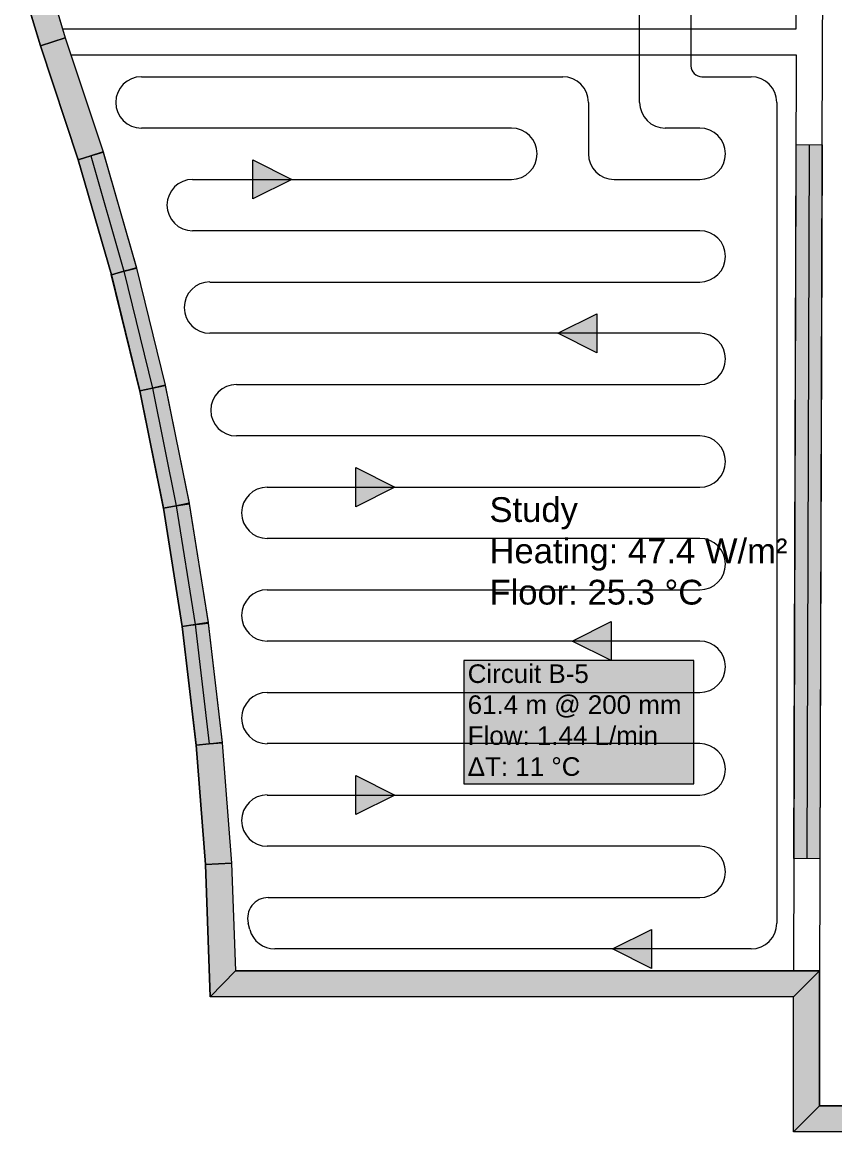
# Model space of a CAD drawing. Header units: inches. Extents: x 829 to 1577, y -3239 to 778.
# Drawn here: x 1166.8 to 1291.5, y -3238.8 to -3068.5 of the extents above; entities that cross this region are included whole.
import ezdxf

# ---------------------------------------------------------------- set-up
doc = ezdxf.new("R2010")
doc.units = ezdxf.units.IN
doc.header["$MEASUREMENT"] = 0
for name, color, linetype in [('BUILDING_WALLOPENINGS', 7, 'Continuous'), ('BUILDING_WALLS', 7, 'Continuous'), ('GENERAL_TABLES', 7, 'Continuous'), ('RADIANT_CIRCUITS', 7, 'Continuous')]:
    doc.layers.add(name, color=color, linetype=linetype)
doc.styles.add('Arial0', font='', dxfattribs={"height": 4})
doc.styles.get('Arial0').set_extended_font_data('Arial')

msp = doc.modelspace()

# ---------------------------------------------------------------- hatches: boundary and pattern name
at = {"layer": 'BUILDING_WALLOPENINGS', "lineweight": 0, "true_color": 0xffffff, "transparency": 33554560}
h = msp.add_hatch(color=7, dxfattribs=at)
h.dxf.hatch_style = 1
h.paths.add_polyline_path([(1285.58, -3087.26), (1289.58, -3087.27), (1289.26, -3196.87), (1285.26, -3196.86)], flags=16)
h = msp.add_hatch(color=7, dxfattribs=at)
h.dxf.hatch_style = 1
h.paths.add_polyline_path([(1175.38, -3089.54), (1179.23, -3088.43), (1184.33, -3106.16), (1180.49, -3107.27)], flags=16)
h = msp.add_hatch(color=7, dxfattribs=at)
h.dxf.hatch_style = 1
h.paths.add_polyline_path([(1180.47, -3107.19), (1184.35, -3106.24), (1188.73, -3124.16), (1184.85, -3125.11)], flags=16)
h = msp.add_hatch(color=7, dxfattribs=at)
h.dxf.hatch_style = 1
h.paths.add_polyline_path([(1184.83, -3125.03), (1188.75, -3124.24), (1192.4, -3142.32), (1188.48, -3143.11)], flags=16)
h = msp.add_hatch(color=7, dxfattribs=at)
h.dxf.hatch_style = 1
h.paths.add_polyline_path([(1188.46, -3143.03), (1192.41, -3142.4), (1195.32, -3160.62), (1191.37, -3161.25)], flags=16)
h = msp.add_hatch(color=7, dxfattribs=at)
h.dxf.hatch_style = 1
h.paths.add_polyline_path([(1191.36, -3161.17), (1195.33, -3160.7), (1197.49, -3179.02), (1193.52, -3179.49)], flags=16)
at = {"layer": 'BUILDING_WALLS', "lineweight": 0, "true_color": 0xf5deb3}
h = msp.add_hatch(color=254, dxfattribs=at)
h.dxf.hatch_style = 1
h.paths.add_polyline_path([(1170.6, -3061.57), (1173.39, -3070.88), (1171.48, -3071.48), (1169.58, -3072.08), (1166.79, -3062.8), (1168.69, -3062.19)], flags=16)
h = msp.add_hatch(color=254, dxfattribs=at)
h.dxf.hatch_style = 1
h.paths.add_polyline_path([(1173.39, -3070.88), (1179.22, -3088.39), (1177.31, -3088.99), (1175.4, -3089.58), (1169.58, -3072.08), (1171.48, -3071.48)], flags=16)
h = msp.add_hatch(color=254, dxfattribs=at)
h.dxf.hatch_style = 1
h.paths.add_polyline_path([(1179.22, -3088.39), (1184.34, -3106.2), (1182.41, -3106.71), (1180.48, -3107.23), (1175.4, -3089.58), (1177.31, -3088.99)], flags=16)
h = msp.add_hatch(color=254, dxfattribs=at)
h.dxf.hatch_style = 1
h.paths.add_polyline_path([(1184.34, -3106.2), (1188.74, -3124.2), (1186.79, -3124.63), (1184.84, -3125.07), (1180.48, -3107.23), (1182.41, -3106.71)], flags=16)
h = msp.add_hatch(color=254, dxfattribs=at)
h.dxf.hatch_style = 1
h.paths.add_polyline_path([(1188.74, -3124.2), (1192.41, -3142.36), (1190.44, -3142.71), (1188.47, -3143.07), (1184.84, -3125.07), (1186.79, -3124.63)], flags=16)
h = msp.add_hatch(color=254, dxfattribs=at)
h.dxf.hatch_style = 1
h.paths.add_polyline_path([(1192.41, -3142.36), (1195.33, -3160.66), (1193.34, -3160.93), (1191.36, -3161.21), (1188.47, -3143.07), (1190.44, -3142.71)], flags=16)
h = msp.add_hatch(color=254, dxfattribs=at)
h.dxf.hatch_style = 1
h.paths.add_polyline_path([(1195.33, -3160.66), (1197.5, -3179.06), (1195.51, -3179.25), (1193.52, -3179.45), (1191.36, -3161.21), (1193.34, -3160.93)], flags=16)
h = msp.add_hatch(color=254, dxfattribs=at)
h.dxf.hatch_style = 1
h.paths.add_polyline_path([(1197.5, -3179.06), (1198.92, -3197.53), (1196.92, -3197.64), (1194.93, -3197.76), (1193.52, -3179.45), (1195.51, -3179.25)], flags=16)
h = msp.add_hatch(color=254, dxfattribs=at)
h.dxf.hatch_style = 1
h.paths.add_polyline_path([(1198.92, -3197.53), (1199.52, -3214.08), (1197.59, -3216.08), (1195.66, -3218.08), (1194.93, -3197.76), (1196.92, -3197.64)], flags=16)
h = msp.add_hatch(color=254, dxfattribs=at)
h.dxf.hatch_style = 1
h.paths.add_polyline_path([(1285.21, -3218.08), (1195.66, -3218.08), (1197.59, -3216.08), (1199.52, -3214.08), (1289.21, -3214.08), (1287.21, -3216.08)], flags=16)
h = msp.add_hatch(color=254, dxfattribs=at)
h.dxf.hatch_style = 1
h.paths.add_polyline_path([(1285.21, -3238.79), (1285.21, -3218.08), (1287.21, -3216.08), (1289.21, -3214.08), (1289.21, -3234.79), (1287.21, -3236.79)], flags=16)
h = msp.add_hatch(color=254, dxfattribs=at)
h.dxf.hatch_style = 1
h.paths.add_polyline_path([(1490.26, -3238.79), (1285.21, -3238.79), (1287.21, -3236.79), (1289.21, -3234.79), (1486.26, -3234.79), (1488.26, -3236.79)], flags=16)
at = {"layer": 'GENERAL_TABLES', "lineweight": 0, "true_color": 0xeee8aa}
h = msp.add_hatch(color=41, dxfattribs=at)
h.dxf.hatch_style = 1
h.paths.add_polyline_path([(1234.61, -3185.36), (1269.89, -3185.36), (1269.89, -3166.47), (1234.61, -3166.47)], flags=16)
at = {"layer": 'RADIANT_CIRCUITS', "lineweight": 0, "true_color": 0xff0000}
h = msp.add_hatch(color=1, dxfattribs=at)
h.dxf.hatch_style = 1
h.paths.add_polyline_path([(1202.19, -3095.6), (1202.19, -3089.6), (1208.19, -3092.6)], flags=16)
h = msp.add_hatch(color=1, dxfattribs=at)
h.dxf.hatch_style = 1
h.paths.add_polyline_path([(1255.01, -3113.22), (1255.01, -3119.22), (1249.01, -3116.22)], flags=16)
h = msp.add_hatch(color=1, dxfattribs=at)
h.dxf.hatch_style = 1
h.paths.add_polyline_path([(1218.01, -3142.84), (1218.01, -3136.84), (1224.01, -3139.84)], flags=16)
h = msp.add_hatch(color=1, dxfattribs=at)
h.dxf.hatch_style = 1
h.paths.add_polyline_path([(1257.21, -3160.47), (1257.21, -3166.47), (1251.21, -3163.47)], flags=16)
h = msp.add_hatch(color=1, dxfattribs=at)
h.dxf.hatch_style = 1
h.paths.add_polyline_path([(1218.01, -3190.09), (1218.01, -3184.09), (1224.01, -3187.09)], flags=16)
h = msp.add_hatch(color=1, dxfattribs=at)
h.dxf.hatch_style = 1
h.paths.add_polyline_path([(1263.4, -3207.71), (1263.4, -3213.71), (1257.4, -3210.71)], flags=16)

# ---------------------------------------------------------------- linework, layer by layer
at = {"layer": 'BUILDING_WALLOPENINGS', "color": 0, "lineweight": 0}
for p, q in [((1287.58, -3087.27), (1287.26, -3196.86)), ((1177.31, -3088.99), (1182.41, -3106.71)), ((1182.41, -3106.71), (1186.79, -3124.63)), ((1186.79, -3124.63), (1190.44, -3142.71)), ((1190.44, -3142.71), (1193.34, -3160.93)), ((1193.34, -3160.93), (1195.51, -3179.25))]:
    msp.add_line(p, q, dxfattribs=at)
for points in [[(1285.58, -3087.26, 0), (1289.58, -3087.27, 0), (1289.26, -3196.87, 0), (1285.26, -3196.86, 0)], [(1175.38, -3089.54, 0), (1179.23, -3088.43, 0), (1184.33, -3106.16, 0), (1180.49, -3107.27, 0)], [(1180.47, -3107.19, 0), (1184.35, -3106.24, 0), (1188.73, -3124.16, 0), (1184.85, -3125.11, 0)], [(1184.83, -3125.03, 0), (1188.75, -3124.24, 0), (1192.4, -3142.32, 0), (1188.48, -3143.11, 0)], [(1188.46, -3143.03, 0), (1192.41, -3142.4, 0), (1195.32, -3160.62, 0), (1191.37, -3161.25, 0)], [(1191.36, -3161.17, 0), (1195.33, -3160.7, 0), (1197.49, -3179.02, 0), (1193.52, -3179.49, 0)]]:
    msp.add_polyline3d(points, close=True, dxfattribs=at)
at = {"layer": 'BUILDING_WALLS', "color": 0, "lineweight": 0}
for p, q in [((1289.82, -3002.61), (1289.62, -3071.49)), ((1285.63, -3069.48), (1285.82, -3003.62)), ((1170.6, -3061.57), (1173.39, -3070.88)), ((1166.79, -3062.8), (1169.58, -3072.08)), ((1172.97, -3069.48), (1285.63, -3069.48)), ((1169.58, -3072.08), (1175.4, -3089.58)), ((1173.39, -3070.88), (1179.22, -3088.39)), ((1289.62, -3071.49), (1289.21, -3216.08)), ((1174.26, -3073.48), (1285.62, -3073.48)), ((1285.62, -3073.48), (1285.21, -3214.08)), ((1179.22, -3088.39), (1184.34, -3106.2)), ((1175.4, -3089.58), (1180.48, -3107.23)), ((1184.34, -3106.2), (1188.74, -3124.2)), ((1180.48, -3107.23), (1184.84, -3125.07)), ((1184.84, -3125.07), (1188.47, -3143.07)), ((1188.74, -3124.2), (1192.41, -3142.36)), ((1192.41, -3142.36), (1195.33, -3160.66)), ((1188.47, -3143.07), (1191.36, -3161.21)), ((1195.33, -3160.66), (1197.5, -3179.06)), ((1191.36, -3161.21), (1193.52, -3179.45)), ((1193.52, -3179.45), (1194.93, -3197.76)), ((1197.5, -3179.06), (1198.92, -3197.53)), ((1194.93, -3197.76), (1195.66, -3218.08)), ((1198.92, -3197.53), (1199.52, -3214.08)), ((1289.21, -3214.08), (1199.52, -3214.08)), ((1289.21, -3234.79), (1289.21, -3214.08)), ((1285.21, -3218.08), (1195.66, -3218.08)), ((1285.21, -3238.79), (1285.21, -3218.08)), ((1486.26, -3234.79), (1289.21, -3234.79)), ((1490.26, -3238.79), (1285.21, -3238.79))]:
    msp.add_line(p, q, dxfattribs=at)
at = {"layer": 'BUILDING_WALLS', "color": 254, "lineweight": 0, "true_color": 0xf5deb3}
for points in [[(1170.6, -3061.57, 0), (1173.39, -3070.88, 0), (1171.48, -3071.48, 0), (1169.58, -3072.08, 0), (1166.79, -3062.8, 0), (1168.69, -3062.19, 0)], [(1173.39, -3070.88, 0), (1179.22, -3088.39, 0), (1177.31, -3088.99, 0), (1175.4, -3089.58, 0), (1169.58, -3072.08, 0), (1171.48, -3071.48, 0)], [(1179.22, -3088.39, 0), (1184.34, -3106.2, 0), (1182.41, -3106.71, 0), (1180.48, -3107.23, 0), (1175.4, -3089.58, 0), (1177.31, -3088.99, 0)], [(1184.34, -3106.2, 0), (1188.74, -3124.2, 0), (1186.79, -3124.63, 0), (1184.84, -3125.07, 0), (1180.48, -3107.23, 0), (1182.41, -3106.71, 0)], [(1188.74, -3124.2, 0), (1192.41, -3142.36, 0), (1190.44, -3142.71, 0), (1188.47, -3143.07, 0), (1184.84, -3125.07, 0), (1186.79, -3124.63, 0)], [(1192.41, -3142.36, 0), (1195.33, -3160.66, 0), (1193.34, -3160.93, 0), (1191.36, -3161.21, 0), (1188.47, -3143.07, 0), (1190.44, -3142.71, 0)], [(1195.33, -3160.66, 0), (1197.5, -3179.06, 0), (1195.51, -3179.25, 0), (1193.52, -3179.45, 0), (1191.36, -3161.21, 0), (1193.34, -3160.93, 0)], [(1197.5, -3179.06, 0), (1198.92, -3197.53, 0), (1196.92, -3197.64, 0), (1194.93, -3197.76, 0), (1193.52, -3179.45, 0), (1195.51, -3179.25, 0)], [(1198.92, -3197.53, 0), (1199.52, -3214.08, 0), (1197.59, -3216.08, 0), (1195.66, -3218.08, 0), (1194.93, -3197.76, 0), (1196.92, -3197.64, 0)], [(1285.21, -3218.08, 0), (1195.66, -3218.08, 0), (1197.59, -3216.08, 0), (1199.52, -3214.08, 0), (1289.21, -3214.08, 0), (1287.21, -3216.08, 0)], [(1285.21, -3238.79, 0), (1285.21, -3218.08, 0), (1287.21, -3216.08, 0), (1289.21, -3214.08, 0), (1289.21, -3234.79, 0), (1287.21, -3236.79, 0)], [(1490.26, -3238.79, 0), (1285.21, -3238.79, 0), (1287.21, -3236.79, 0), (1289.21, -3234.79, 0), (1486.26, -3234.79, 0), (1488.26, -3236.79, 0)]]:
    msp.add_polyline3d(points, close=True, dxfattribs=at)
at = {"layer": 'GENERAL_TABLES', "color": 0, "lineweight": 0}
for p, q in [((1269.89, -3166.47), (1234.61, -3166.47)), ((1234.61, -3166.47), (1234.61, -3185.36)), ((1269.89, -3185.36), (1269.89, -3166.47)), ((1234.61, -3185.36), (1269.89, -3185.36))]:
    msp.add_line(p, q, dxfattribs=at)
at = {"layer": 'GENERAL_TABLES', "color": 41, "lineweight": 0, "true_color": 0xeee8aa}
msp.add_polyline3d([(1234.61, -3185.36, 0), (1269.89, -3185.36, 0), (1269.89, -3166.47, 0), (1234.61, -3166.47, 0)], close=True, dxfattribs=at)
at = {"layer": 'RADIANT_CIRCUITS', "color": 1, "lineweight": 0, "true_color": 0xff0000}
for p, q in [((1269.46, -3029.55), (1269.46, -3073.48)), ((1261.58, -3073.48), (1261.58, -3037.42)), ((1261.58, -3080.79), (1261.58, -3073.48)), ((1269.46, -3073.48), (1269.46, -3075.17)), ((1185.09, -3076.85), (1249.77, -3076.85)), ((1271.14, -3076.85), (1278.68, -3076.85)), ((1253.71, -3080.79), (1253.71, -3088.66)), ((1282.62, -3080.79), (1282.62, -3206.77)), ((1241.9, -3084.73), (1185.09, -3084.73)), ((1270.81, -3084.73), (1265.52, -3084.73)), ((1192.96, -3092.6), (1241.9, -3092.6)), ((1257.65, -3092.6), (1270.81, -3092.6)), ((1270.81, -3100.47), (1192.96, -3100.47)), ((1195.61, -3108.35), (1270.81, -3108.35)), ((1270.81, -3116.22), (1195.61, -3116.22)), ((1199.67, -3124.1), (1270.81, -3124.1)), ((1270.81, -3131.97), (1199.67, -3131.97)), ((1204.42, -3139.84), (1270.81, -3139.84)), ((1270.81, -3147.72), (1204.42, -3147.72)), ((1204.42, -3155.59), (1270.81, -3155.59)), ((1270.81, -3163.47), (1204.42, -3163.47)), ((1204.42, -3171.34), (1270.81, -3171.34)), ((1270.81, -3179.21), (1204.42, -3179.21)), ((1204.42, -3187.09), (1270.81, -3187.09)), ((1270.81, -3194.96), (1204.42, -3194.96)), ((1204.55, -3202.83), (1270.81, -3202.84)), ((1201.75, -3207.76), (1201.5, -3206.77)), ((1278.68, -3210.71), (1205.56, -3210.71))]:
    msp.add_line(p, q, dxfattribs=at)
for points in [[(1202.19, -3095.6, 0), (1202.19, -3089.6, 0), (1208.19, -3092.6, 0)], [(1255.01, -3113.22, 0), (1255.01, -3119.22, 0), (1249.01, -3116.22, 0)], [(1218.01, -3142.84, 0), (1218.01, -3136.84, 0), (1224.01, -3139.84, 0)], [(1257.21, -3160.47, 0), (1257.21, -3166.47, 0), (1251.21, -3163.47, 0)], [(1218.01, -3190.09, 0), (1218.01, -3184.09, 0), (1224.01, -3187.09, 0)], [(1263.4, -3207.71, 0), (1263.4, -3213.71, 0), (1257.4, -3210.71, 0)]]:
    msp.add_polyline3d(points, close=True, dxfattribs=at)
for centre, radius, start, end in [((1271.14, -3075.17), 1.68, 180, 270), ((1185.09, -3080.79), 3.94, 90, 180), ((1249.77, -3080.79), 3.94, 0, 90), ((1278.68, -3080.79), 3.94, 0, 90), ((1185.09, -3080.79), 3.94, 180, 270), ((1265.52, -3080.79), 3.94, 180, 270), ((1241.9, -3088.66), 3.94, 0, 90), ((1270.81, -3088.66), 3.94, 0, 90), ((1241.9, -3088.66), 3.94, 270, 0), ((1257.65, -3088.66), 3.94, 180, 270), ((1270.81, -3088.66), 3.94, 270, 0), ((1192.96, -3096.54), 3.94, 90, 180), ((1192.96, -3096.54), 3.94, 180, 270), ((1270.81, -3104.41), 3.94, 0, 90), ((1270.81, -3104.41), 3.94, 270, 0), ((1195.61, -3112.28), 3.94, 90, 180), ((1195.61, -3112.28), 3.94, 180, 270), ((1270.81, -3120.16), 3.94, 0, 90), ((1270.81, -3120.16), 3.94, 270, 0), ((1199.67, -3128.03), 3.94, 90, 180), ((1199.67, -3128.03), 3.94, 180, 270), ((1270.81, -3135.91), 3.94, 0, 90), ((1270.81, -3135.91), 3.94, 270, 0), ((1204.42, -3143.78), 3.94, 90, 180), ((1204.42, -3143.78), 3.94, 180, 270), ((1270.81, -3151.65), 3.94, 0, 90), ((1270.81, -3151.65), 3.94, 270, 0), ((1204.42, -3159.53), 3.94, 90, 180), ((1204.42, -3159.53), 3.94, 180, 270), ((1270.81, -3167.4), 3.94, 0, 90), ((1270.81, -3167.4), 3.94, 270, 0), ((1204.42, -3175.28), 3.94, 90, 180), ((1204.42, -3175.28), 3.94, 180, 270), ((1270.81, -3183.15), 3.94, 0, 90), ((1270.81, -3183.15), 3.94, 270, 0), ((1204.42, -3191.02), 3.94, 90, 180), ((1204.42, -3191.02), 3.94, 180, 270), ((1270.81, -3198.9), 3.94, 0, 90), ((1270.81, -3198.9), 3.94, 270, 0), ((1204.55, -3205.98), 3.15, 90, 194.51), ((1278.68, -3206.77), 3.94, 270, 0), ((1205.56, -3206.77), 3.94, 194.51, 270)]:
    msp.add_arc(centre, radius, start, end, dxfattribs=at)

# ---------------------------------------------------------------- texts
at = {"layer": 'GENERAL_TABLES', "color": 0, "lineweight": 0, "attachment_point": 1, "style": 'Arial0'}
for s, insert, char_height in [('Study\\PHeating: 47.4 W/m²\\PFloor: 25.3 °C\\P', (1238.52, -3141.38), 3.8021), ('Circuit B-5\\P61.4 m @ 200 mm\\PFlow: 1.44 L/min\\PΔT: 11 °C\\P', (1235.18, -3167.04), 2.8516)]:
    msp.add_mtext(s, dxfattribs=dict(at, insert=insert, char_height=char_height))

doc.saveas('drawing.dxf')
